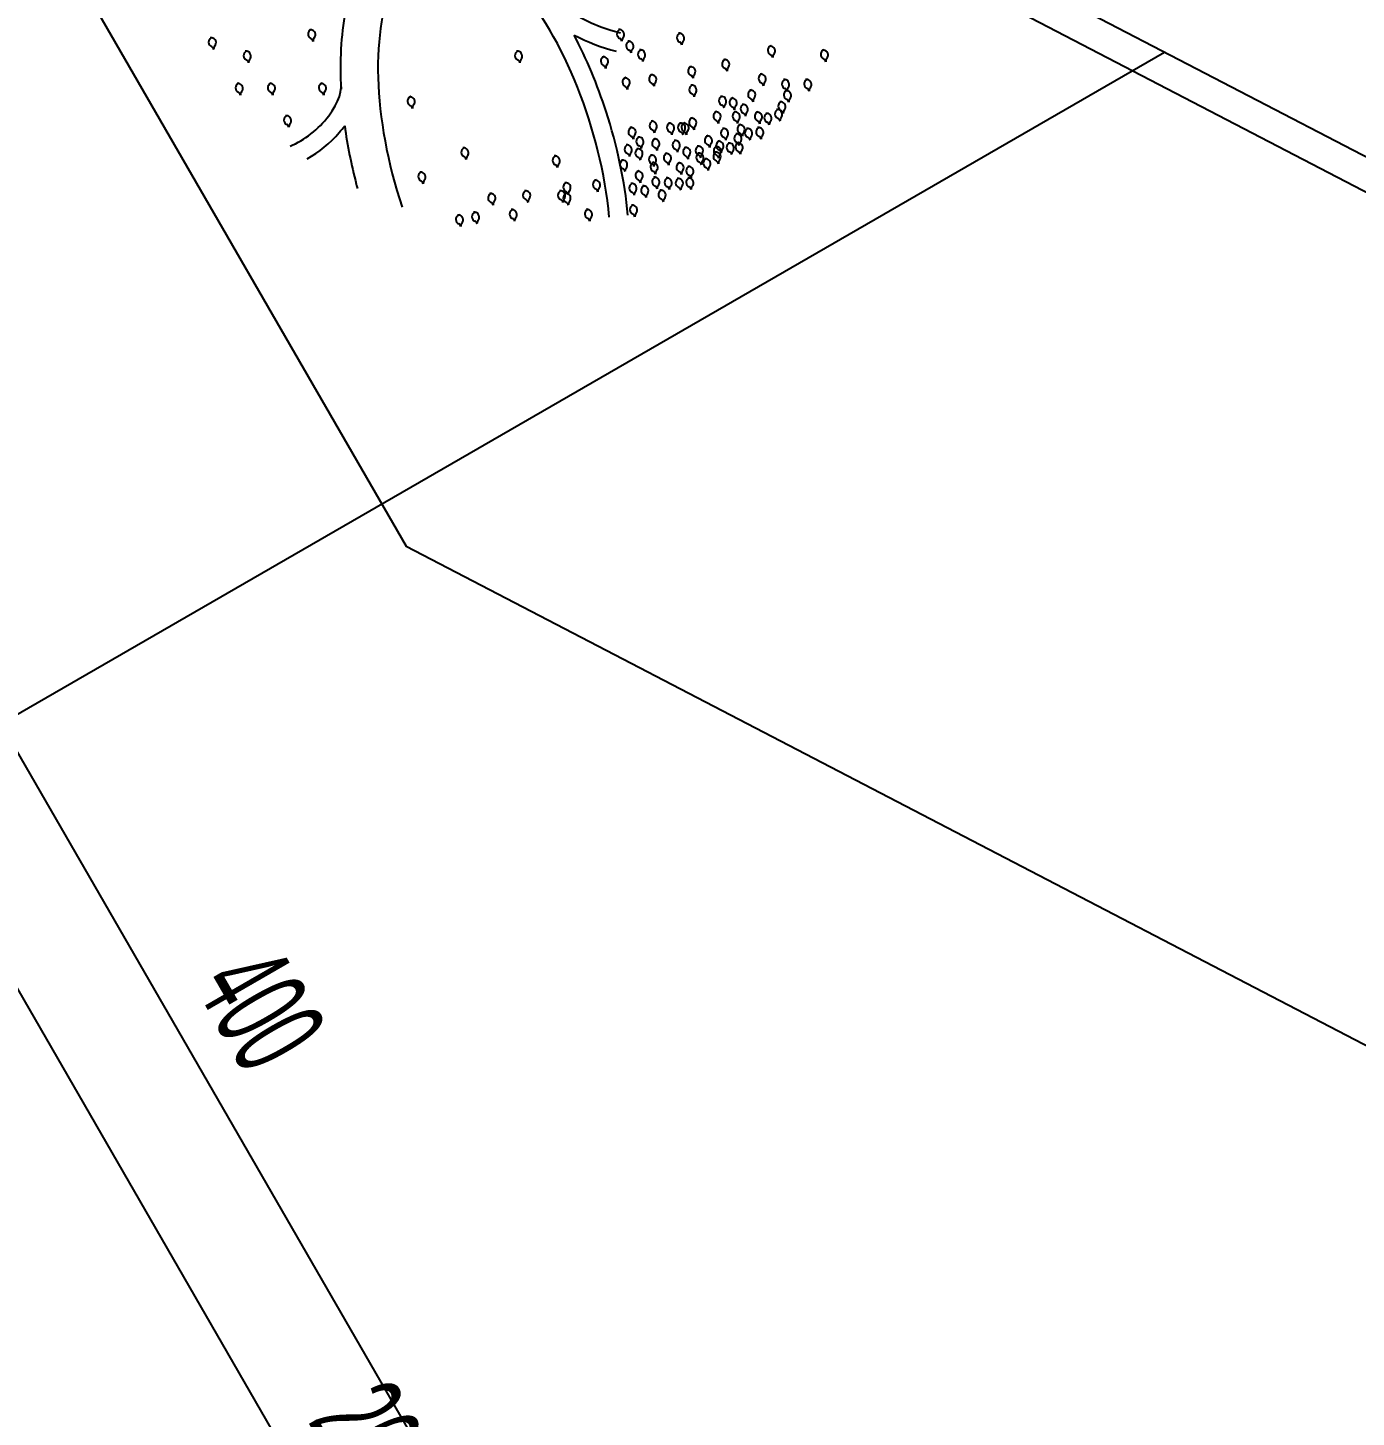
# Model space of a CAD drawing. Extents: x 3907.4 to 3911.57, y -3054.42 to -3053.7.
# Drawn here: x 3907.62423 to 3907.66636, y -3053.84429 to -3053.80023 of the extents above; entities that cross this region are included whole.
import ezdxf

# ---------------------------------------------------------------- set-up
doc = ezdxf.new("R2010")
doc.units = 0
doc.header["$LTSCALE"] = 2
doc.header["$MEASUREMENT"] = 0
doc.linetypes.add('ACAD_ISO03W100', pattern=[30, 12, -18])
for name, color, linetype in [('ARAZİ', 7, 'CONTINUOUS'), ('AĞAÇ', 9, 'CONTINUOUS'), ('OLÇÜ', 6, 'CONTINUOUS'), ('YAKLASMA', 6, 'CONTINUOUS'), ('ÖLÇÜ İZİ', 9, 'CONTINUOUS')]:
    doc.layers.add(name, color=color, linetype=linetype)
doc.styles.add('ÖLÇÜ', font='stylu.ttf', dxfattribs={"width": 0.5})

msp = doc.modelspace()

# ---------------------------------------------------------------- linework, layer by layer
at = {"layer": 'ARAZİ', "color": 7}
msp.add_line((3907.654234502852, -3053.797852681288), (3907.806088762352, -3053.876846606288), dxfattribs=at)
at = {"layer": 'ARAZİ'}
msp.add_line((3907.805318985035, -3053.877573381978), (3907.653514297642, -3053.798605244172), dxfattribs=at)
at = {"layer": 'AĞAÇ'}
for p, q in [((3907.633202504334, -3053.800294303568), (3907.63319818394, -3053.800260261721)), ((3907.633210767255, -3053.800292671773), (3907.633207057005, -3053.80026343745)), ((3907.64299735283, -3053.800289082159), (3907.642993032437, -3053.800255040312)), ((3907.643005615751, -3053.800287450364), (3907.643001905501, -3053.800258216041)), ((3907.644900387041, -3053.800406710028), (3907.644896066647, -3053.800372668181)), ((3907.644908649962, -3053.800405078234), (3907.644904939712, -3053.800375843911)), ((3907.63004969345, -3053.800549750823), (3907.630045373056, -3053.800515708976)), ((3907.630057956371, -3053.800548119028), (3907.63005424612, -3053.800518884706)), ((3907.643291636236, -3053.800661570382), (3907.643287315843, -3053.800627528534)), ((3907.643299899158, -3053.800659938587), (3907.643296188907, -3053.800630704264)), ((3907.647783570927, -3053.800810804466), (3907.647779250533, -3053.800776762619)), ((3907.647791833849, -3053.800809172672), (3907.647788123598, -3053.800779938349)), ((3907.631157437695, -3053.800975496372), (3907.631153117301, -3053.800941454525)), ((3907.631165700616, -3053.800973864578), (3907.631161990365, -3053.800944630255)), ((3907.639763758879, -3053.800975496372), (3907.639759438485, -3053.800941454525)), ((3907.639772021801, -3053.800973864578), (3907.63976831155, -3053.800944630255)), ((3907.64248726115, -3053.801151686288), (3907.642482940757, -3053.80111764444)), ((3907.642495524072, -3053.801150054493), (3907.642491813821, -3053.80112082017)), ((3907.643664395723, -3053.800936035162), (3907.64366007533, -3053.800901993315)), ((3907.643672658645, -3053.800934403367), (3907.643668948394, -3053.800905169045)), ((3907.646332264901, -3053.801240508148), (3907.646327944507, -3053.8012064663)), ((3907.646340527822, -3053.801238876353), (3907.646336817571, -3053.80120964203)), ((3907.649462723834, -3053.800938269573), (3907.649458403441, -3053.800904227726)), ((3907.649470986756, -3053.800936637778), (3907.649467276505, -3053.800907403456)), ((3907.644017535874, -3053.801720220648), (3907.64401321548, -3053.801686178801)), ((3907.644025798796, -3053.801718588854), (3907.644022088545, -3053.801689354531)), ((3907.645253527191, -3053.801465360295), (3907.645249206797, -3053.801431318448)), ((3907.645261790113, -3053.8014637285), (3907.645258079862, -3053.801434494178)), ((3907.647490082848, -3053.801700616035), (3907.647485762454, -3053.801666574187)), ((3907.64749834577, -3053.80169898424), (3907.647494635519, -3053.801669749917)), ((3907.630901804602, -3053.801997285766), (3907.630897484208, -3053.801963243919)), ((3907.630910067523, -3053.801995653972), (3907.630906357273, -3053.801966419649)), ((3907.631924337606, -3053.801997285766), (3907.631920017212, -3053.801963243919)), ((3907.631932600527, -3053.801995653972), (3907.631928890276, -3053.801966419649)), ((3907.633543348668, -3053.801997285766), (3907.633539028275, -3053.801963243919)), ((3907.63355161159, -3053.801995653972), (3907.633547901339, -3053.801966419649)), ((3907.643173923063, -3053.801818243905), (3907.64316960267, -3053.801784202057)), ((3907.643182185985, -3053.80181661211), (3907.643178475734, -3053.801787377787)), ((3907.645292765232, -3053.802053499457), (3907.645288444838, -3053.80201945761)), ((3907.645301028153, -3053.802051867663), (3907.645297317903, -3053.80202263334)), ((3907.648232077988, -3053.801875222136), (3907.648227757595, -3053.801841180289)), ((3907.64824034091, -3053.801873590342), (3907.648236630659, -3053.801844356019)), ((3907.648935304006, -3053.801875222136), (3907.648930983612, -3053.801841180289)), ((3907.648943566927, -3053.801873590342), (3907.648939856676, -3053.801844356019)), ((3907.636355314902, -3053.802423031316), (3907.636350994508, -3053.802388989469)), ((3907.636363577823, -3053.802421399521), (3907.636359867573, -3053.802392165198)), ((3907.646234472827, -3053.802406382879), (3907.646230152433, -3053.802372341032)), ((3907.646242735748, -3053.802404751085), (3907.646239025497, -3053.802375516762)), ((3907.646567994273, -3053.802465196908), (3907.646563673879, -3053.80243115506)), ((3907.646576257195, -3053.802463565113), (3907.646572546944, -3053.80243433079)), ((3907.647156561402, -3053.802210336554), (3907.647152241008, -3053.802176294707)), ((3907.647164824323, -3053.80220870476), (3907.647161114073, -3053.802179470437)), ((3907.648114873863, -3053.802577936606), (3907.648110553469, -3053.802543894758)), ((3907.648123136784, -3053.802576304811), (3907.648119426533, -3053.802547070488)), ((3907.648290680367, -3053.802226579465), (3907.648286359973, -3053.802192537617)), ((3907.648298943288, -3053.80222494767), (3907.648295233038, -3053.802195713347)), ((3907.632435604423, -3053.803019074973), (3907.632431284029, -3053.802985033126)), ((3907.632443867345, -3053.803017443179), (3907.632440157094, -3053.802988208856)), ((3907.646057902593, -3053.802896498785), (3907.6460535822, -3053.802862456938)), ((3907.646066165515, -3053.80289486699), (3907.646062455264, -3053.802865632668)), ((3907.646666088742, -3053.802896498785), (3907.646661768348, -3053.802862456938)), ((3907.646674351663, -3053.80289486699), (3907.646670641413, -3053.802865632668)), ((3907.646921134424, -3053.802661243233), (3907.64691681403, -3053.802627201385)), ((3907.646929397346, -3053.802659611438), (3907.646925687095, -3053.802630377115)), ((3907.647369371952, -3053.802905103005), (3907.647365051558, -3053.802871061158)), ((3907.647377634873, -3053.802903471211), (3907.647373924623, -3053.802874236888)), ((3907.647669967419, -3053.802945153359), (3907.647665647025, -3053.802911111512)), ((3907.647678230341, -3053.802943521565), (3907.64767452009, -3053.802914287242)), ((3907.648010642387, -3053.802825002671), (3907.648006321993, -3053.802790960824)), ((3907.648018905309, -3053.802823370876), (3907.648015195058, -3053.802794136554)), ((3907.643361431337, -3053.803395718581), (3907.643357110944, -3053.803361676734)), ((3907.643369694259, -3053.803394086786), (3907.643365984008, -3053.803364852463)), ((3907.644032761161, -3053.803195467372), (3907.644028440768, -3053.803161425524)), ((3907.644041024083, -3053.803193835577), (3907.644037313832, -3053.803164601254)), ((3907.644583853114, -3053.803255542809), (3907.64457953272, -3053.803221500962)), ((3907.644592116036, -3053.803253911015), (3907.644588405785, -3053.803224676692)), ((3907.644934547879, -3053.803255542809), (3907.644930227485, -3053.803221500962)), ((3907.6449428108, -3053.803253911015), (3907.644939100549, -3053.803224676692)), ((3907.645044766269, -3053.803255542809), (3907.645040445876, -3053.803221500962)), ((3907.645053029191, -3053.803253911015), (3907.64504931894, -3053.803224676692)), ((3907.645285242643, -3053.803095341766), (3907.645280922249, -3053.803061299919)), ((3907.645293505564, -3053.803093709972), (3907.645289795314, -3053.803064475649)), ((3907.646297247751, -3053.8034257563), (3907.646292927357, -3053.803391714453)), ((3907.646305510672, -3053.803424124505), (3907.646301800421, -3053.803394890183)), ((3907.646818279999, -3053.803305605612), (3907.646813959605, -3053.803271563764)), ((3907.646826542921, -3053.803303973817), (3907.64682283267, -3053.803274739494)), ((3907.647058756373, -3053.8034257563), (3907.647054435979, -3053.803391714453)), ((3907.647067019294, -3053.803424124505), (3907.647063309043, -3053.803394890183)), ((3907.64741164753, -3053.803397770309), (3907.647407327136, -3053.803363728462)), ((3907.647419910451, -3053.803396138514), (3907.6474162002, -3053.803366904192)), ((3907.643611927507, -3053.803696095395), (3907.643607607114, -3053.803662053548)), ((3907.643620190429, -3053.803694463601), (3907.643616480178, -3053.803665229278)), ((3907.644112920163, -3053.803756170833), (3907.644108599769, -3053.803722128986)), ((3907.644121183085, -3053.803754539038), (3907.644117472834, -3053.803725304715)), ((3907.644764210394, -3053.803806233635), (3907.644759890001, -3053.803772191788)), ((3907.644772473316, -3053.803804601841), (3907.644768763065, -3053.803775367518)), ((3907.645783237891, -3053.803661079658), (3907.645778917497, -3053.803627037811)), ((3907.645791500813, -3053.803659447864), (3907.645787790562, -3053.803630213541)), ((3907.646146949859, -3053.803826258719), (3907.646142629465, -3053.803792216871)), ((3907.646155212781, -3053.803824626924), (3907.64615150253, -3053.803795392601)), ((3907.646477605031, -3053.803886334157), (3907.646473284637, -3053.803852292309)), ((3907.646485867952, -3053.803884702362), (3907.646482157702, -3053.803855468039)), ((3907.646718081405, -3053.80359596979), (3907.646713761011, -3053.803561927943)), ((3907.646726344326, -3053.803594337996), (3907.646722634076, -3053.803565103673)), ((3907.646758160906, -3053.803876321521), (3907.646753840512, -3053.803842279674)), ((3907.646766423827, -3053.803874689727), (3907.646762713577, -3053.803845455404)), ((3907.638059536891, -3053.804040864367), (3907.638055216497, -3053.80400682252)), ((3907.638067799812, -3053.804039232572), (3907.638064089561, -3053.80400999825)), ((3907.64095671405, -3053.804296311622), (3907.640952393656, -3053.804262269775)), ((3907.640964976972, -3053.804294679828), (3907.640961266721, -3053.804265445505)), ((3907.643241193151, -3053.803946409594), (3907.643236872757, -3053.803912367747)), ((3907.643249456072, -3053.8039447778), (3907.643245745821, -3053.803915543477)), ((3907.643581867803, -3053.804066560283), (3907.643577547409, -3053.804032518435)), ((3907.643590130724, -3053.804064928488), (3907.643586420474, -3053.804035694165)), ((3907.644012721569, -3053.804266811492), (3907.644008401175, -3053.804232769645)), ((3907.64402098449, -3053.804265179698), (3907.64401727424, -3053.804235945375)), ((3907.64448365452, -3053.80421674869), (3907.644479334126, -3053.804182706842)), ((3907.644491917441, -3053.804215116895), (3907.644488207191, -3053.804185882572)), ((3907.645094865567, -3053.804026510115), (3907.645090545172, -3053.803992468268)), ((3907.645103128488, -3053.804024878321), (3907.645099418237, -3053.803995643998)), ((3907.645495659628, -3053.803986459761), (3907.645491339234, -3053.803952417914)), ((3907.645503922549, -3053.803984827967), (3907.645500212299, -3053.803955593644)), ((3907.64551569922, -3053.804206736241), (3907.645511378827, -3053.804172694394)), ((3907.645523962142, -3053.804205104447), (3907.645520251891, -3053.804175870124)), ((3907.646056771377, -3053.804176698522), (3907.646052450983, -3053.804142656675)), ((3907.646065034299, -3053.804175066728), (3907.646061324048, -3053.804145832405)), ((3907.646066791173, -3053.803996472397), (3907.64606247078, -3053.803962430549)), ((3907.646075054095, -3053.803994840602), (3907.646071343844, -3053.803965606279)), ((3907.636696159237, -3053.804807206319), (3907.636691838843, -3053.804773164472)), ((3907.636704422158, -3053.804805574524), (3907.636700711907, -3053.804776340202)), ((3907.643095447299, -3053.804425660531), (3907.643091126905, -3053.804391618683)), ((3907.64310371022, -3053.804424028736), (3907.64309999997, -3053.804394794413)), ((3907.643585919959, -3053.804778543953), (3907.643581599565, -3053.804744502106)), ((3907.64359418288, -3053.804776912159), (3907.64359047263, -3053.804747677836)), ((3907.644062820866, -3053.804507113056), (3907.644058500472, -3053.804473071209)), ((3907.644071083787, -3053.804505481261), (3907.644067373537, -3053.804476246939)), ((3907.644884448581, -3053.804517125504), (3907.644880128188, -3053.804483083657)), ((3907.644892711503, -3053.804515493709), (3907.644889001252, -3053.804486259387)), ((3907.645195064161, -3053.804627263744), (3907.645190743767, -3053.804593221897)), ((3907.645203327082, -3053.804625631949), (3907.645199616832, -3053.804596397626)), ((3907.645736136002, -3053.804386962181), (3907.645731815608, -3053.804352920333)), ((3907.645744398923, -3053.804385330386), (3907.645740688673, -3053.804356096063)), ((3907.6412975587, -3053.805147802721), (3907.641293238307, -3053.805113760874)), ((3907.641305821622, -3053.805146170927), (3907.641302111371, -3053.805116936604)), ((3907.642234880778, -3053.805062653574), (3907.642230560385, -3053.805028611727)), ((3907.6422431437, -3053.80506102178), (3907.642239433449, -3053.805031787457)), ((3907.643389731021, -3053.805170636603), (3907.643385410628, -3053.805136594756)), ((3907.643397993942, -3053.805169004808), (3907.643394283692, -3053.805139770486)), ((3907.643762490192, -3053.805249055245), (3907.643758169798, -3053.805215013398)), ((3907.643770753114, -3053.805247423451), (3907.643767042863, -3053.805218189128)), ((3907.644115630659, -3053.804974590278), (3907.644111310265, -3053.804940548431)), ((3907.64412389358, -3053.804972958484), (3907.64412018333, -3053.804943724161)), ((3907.64450800885, -3053.804994194892), (3907.644503688456, -3053.804960153045)), ((3907.644516271771, -3053.804992563097), (3907.644512561521, -3053.804963328775)), ((3907.644861149, -3053.805013799506), (3907.644856828606, -3053.804979757659)), ((3907.644869411922, -3053.805012167711), (3907.644865701671, -3053.804982933388)), ((3907.645194670447, -3053.804994194892), (3907.645190350053, -3053.804960153045)), ((3907.645202933368, -3053.804992563097), (3907.645199223118, -3053.804963328775)), ((3907.638911647727, -3053.805488399124), (3907.638907327333, -3053.805454357277)), ((3907.638919910648, -3053.805486767329), (3907.638916200398, -3053.805457533007)), ((3907.640019391972, -3053.805403249977), (3907.640015071578, -3053.805369208129)), ((3907.640027654893, -3053.805401618182), (3907.640023944643, -3053.805372383859)), ((3907.641127136533, -3053.805403249977), (3907.64112281614, -3053.805369208129)), ((3907.641135399455, -3053.805401618182), (3907.641131689204, -3053.805372383859)), ((3907.6412975587, -3053.805488399124), (3907.641293238307, -3053.805454357277)), ((3907.641305821622, -3053.805486767329), (3907.641302111371, -3053.805457533007)), ((3907.644311819596, -3053.805386287729), (3907.644307499203, -3053.805352245881)), ((3907.644320082517, -3053.805384655934), (3907.644316372267, -3053.805355421611)), ((3907.638400381225, -3053.806084442968), (3907.638396060831, -3053.806050401121)), ((3907.638408644147, -3053.806082811173), (3907.638404933896, -3053.80605357685)), ((3907.639593336712, -3053.805999293821), (3907.639589016318, -3053.805965251974)), ((3907.639601599633, -3053.805997662026), (3907.639597889383, -3053.805968427703)), ((3907.641979247369, -3053.805999293821), (3907.641974926976, -3053.805965251974)), ((3907.641987510291, -3053.805997662026), (3907.64198380004, -3053.805968427703)), ((3907.643409349726, -3053.805856799021), (3907.643405029331, -3053.805822757173)), ((3907.643417612647, -3053.805855167226), (3907.643413902396, -3053.805825932903)), ((3907.637889114723, -3053.806169591929), (3907.63788479433, -3053.806135550081)), ((3907.637897377645, -3053.806167960134), (3907.637893667394, -3053.806138725811))]:
    msp.add_line(p, q, dxfattribs=at)
for centre, radius, start, end in [((3907.633272596918, -3053.80043147606), 0.000154043055683673, 117.0661848723325, 245.5617558112027), ((3907.633198081749, -3053.800446191612), 0.000154043055683673, 316.7807498823022, 85.276320846058), ((3907.643067445415, -3053.800426254651), 0.000154043055683673, 117.0661848723325, 245.5617558112027), ((3907.642992930246, -3053.800440970203), 0.000154043055683673, 316.7807498823022, 85.276320846058), ((3907.630119786034, -3053.800686923315), 0.000154043055683673, 117.0661848723325, 245.5617558112027), ((3907.630045270865, -3053.800701638867), 0.000154043055683673, 316.7807498823022, 85.276320846058), ((3907.630247744273, -3053.800891902109), 0.0001237978734287271, 136.7807498823022, 191.1712527772592), ((3907.633157650734, -3053.800684424586), 0.0001237978734287271, 11.1712527772592, 65.56175581120272), ((3907.633400555157, -3053.800636454854), 0.0001237978734287271, 136.7807498823022, 191.1712527772592), ((3907.64295249923, -3053.800679203177), 0.0001237978734287271, 11.1712527772592, 65.56175581120272), ((3907.643195403653, -3053.800631233445), 0.0001237978734287271, 136.7807498823022, 191.1712527772592), ((3907.643361728821, -3053.800798742874), 0.000154043055683673, 117.0661848723325, 245.5617558112027), ((3907.643287213652, -3053.800813458426), 0.000154043055683673, 316.7807498823022, 85.276320846058), ((3907.644970479625, -3053.800543882521), 0.000154043055683673, 117.0661848723325, 245.5617558112027), ((3907.644855533441, -3053.800796831046), 0.0001237978734287271, 11.1712527772592, 65.56175581120272), ((3907.644895964456, -3053.800558598073), 0.000154043055683673, 316.7807498823022, 85.276320846058), ((3907.645098437864, -3053.800748861314), 0.0001237978734287271, 136.7807498823022, 191.1712527772592), ((3907.647853663512, -3053.800947976958), 0.000154043055683673, 117.0661848723325, 245.5617558112027), ((3907.647779148343, -3053.80096269251), 0.000154043055683673, 316.7807498823022, 85.276320846058), ((3907.63000483985, -3053.800939871841), 0.0001237978734287271, 11.1712527772592, 65.56175581120272), ((3907.631227530279, -3053.801112668865), 0.000154043055683673, 117.0661848723325, 245.5617558112027), ((3907.631112584095, -3053.80136561739), 0.0001237978734287271, 11.1712527772592, 65.56175581120272), ((3907.63115301511, -3053.801127384417), 0.000154043055683673, 316.7807498823022, 85.276320846058), ((3907.631355488518, -3053.801317647658), 0.0001237978734287271, 136.7807498823022, 191.1712527772592), ((3907.639833851464, -3053.801112668865), 0.000154043055683673, 117.0661848723325, 245.5617558112027), ((3907.63971890528, -3053.80136561739), 0.0001237978734287271, 11.1712527772592, 65.56175581120272), ((3907.639759336295, -3053.801127384417), 0.000154043055683673, 316.7807498823022, 85.276320846058), ((3907.639961809703, -3053.801317647658), 0.0001237978734287271, 136.7807498823022, 191.1712527772592), ((3907.642557353735, -3053.80128885878), 0.000154043055683673, 117.0661848723325, 245.5617558112027), ((3907.642482838566, -3053.801303574332), 0.000154043055683673, 316.7807498823022, 85.276320846058), ((3907.643246782637, -3053.8010516914), 0.0001237978734287271, 11.1712527772592, 65.56175581120272), ((3907.64348968706, -3053.801003721667), 0.0001237978734287271, 136.7807498823022, 191.1712527772592), ((3907.643734488307, -3053.801073207654), 0.000154043055683673, 117.0661848723325, 245.5617558112027), ((3907.643619542124, -3053.80132615618), 0.0001237978734287271, 11.1712527772592, 65.56175581120272), ((3907.643659973139, -3053.801087923206), 0.000154043055683673, 316.7807498823022, 85.276320846058), ((3907.643862446546, -3053.801278186448), 0.0001237978734287271, 136.7807498823022, 191.1712527772592), ((3907.646402357485, -3053.80137768064), 0.000154043055683673, 117.0661848723325, 245.5617558112027), ((3907.646327842316, -3053.801392396192), 0.000154043055683673, 316.7807498823022, 85.276320846058), ((3907.647738717328, -3053.801200925484), 0.0001237978734287271, 11.1712527772592, 65.56175581120272), ((3907.647981621751, -3053.801152955752), 0.0001237978734287271, 136.7807498823022, 191.1712527772592), ((3907.649532816419, -3053.801075442065), 0.000154043055683673, 117.0661848723325, 245.5617558112027), ((3907.649417870235, -3053.801328390591), 0.0001237978734287271, 11.1712527772592, 65.56175581120272), ((3907.64945830125, -3053.801090157617), 0.000154043055683673, 316.7807498823022, 85.276320846058), ((3907.649660774658, -3053.801280420859), 0.0001237978734287271, 136.7807498823022, 191.1712527772592), ((3907.642442407551, -3053.801541807306), 0.0001237978734287271, 11.1712527772592, 65.56175581120272), ((3907.642685311974, -3053.801493837573), 0.0001237978734287271, 136.7807498823022, 191.1712527772592), ((3907.645323619776, -3053.801602532787), 0.000154043055683673, 117.0661848723325, 245.5617558112027), ((3907.645249104607, -3053.801617248339), 0.000154043055683673, 316.7807498823022, 85.276320846058), ((3907.646287411301, -3053.801630629166), 0.0001237978734287271, 11.1712527772592, 65.56175581120272), ((3907.646530315724, -3053.801582659433), 0.0001237978734287271, 136.7807498823022, 191.1712527772592), ((3907.647560175433, -3053.801837788527), 0.000154043055683673, 117.0661848723325, 245.5617558112027), ((3907.647485660264, -3053.801852504079), 0.000154043055683673, 316.7807498823022, 85.276320846058), ((3907.630971897186, -3053.802134458258), 0.000154043055683673, 117.0661848723325, 245.5617558112027), ((3907.630897382017, -3053.80214917381), 0.000154043055683673, 316.7807498823022, 85.276320846058), ((3907.63199443019, -3053.802134458258), 0.000154043055683673, 117.0661848723325, 245.5617558112027), ((3907.631919915021, -3053.80214917381), 0.000154043055683673, 316.7807498823022, 85.276320846058), ((3907.633613441253, -3053.802134458258), 0.000154043055683673, 117.0661848723325, 245.5617558112027), ((3907.633538926084, -3053.80214917381), 0.000154043055683673, 316.7807498823022, 85.276320846058), ((3907.643244015648, -3053.801955416397), 0.000154043055683673, 117.0661848723325, 245.5617558112027), ((3907.643129069464, -3053.802208364923), 0.0001237978734287271, 11.1712527772592, 65.56175581120272), ((3907.643169500479, -3053.801970131949), 0.000154043055683673, 316.7807498823022, 85.276320846058), ((3907.643371973887, -3053.80216039519), 0.0001237978734287271, 136.7807498823022, 191.1712527772592), ((3907.644087628458, -3053.801857393141), 0.000154043055683673, 117.0661848723325, 245.5617558112027), ((3907.643972682275, -3053.802110341666), 0.0001237978734287271, 11.1712527772592, 65.56175581120272), ((3907.644013113289, -3053.801872108693), 0.000154043055683673, 316.7807498823022, 85.276320846058), ((3907.644215586697, -3053.802062371934), 0.0001237978734287271, 136.7807498823022, 191.1712527772592), ((3907.645362857816, -3053.802190671949), 0.000154043055683673, 117.0661848723325, 245.5617558112027), ((3907.645208673592, -3053.801855481313), 0.0001237978734287271, 11.1712527772592, 65.56175581120272), ((3907.645288342647, -3053.802205387502), 0.000154043055683673, 316.7807498823022, 85.276320846058), ((3907.645451578015, -3053.801807511581), 0.0001237978734287271, 136.7807498823022, 191.1712527772592), ((3907.647445229249, -3053.802090737053), 0.0001237978734287271, 11.1712527772592, 65.56175581120272), ((3907.647688133672, -3053.80204276732), 0.0001237978734287271, 136.7807498823022, 191.1712527772592), ((3907.648302170573, -3053.802012394629), 0.000154043055683673, 117.0661848723325, 245.5617558112027), ((3907.648227655404, -3053.802027110181), 0.000154043055683673, 316.7807498823022, 85.276320846058), ((3907.648430128811, -3053.802217373422), 0.0001237978734287271, 136.7807498823022, 191.1712527772592), ((3907.64900539659, -3053.802012394629), 0.000154043055683673, 117.0661848723325, 245.5617558112027), ((3907.648930881421, -3053.802027110181), 0.000154043055683673, 316.7807498823022, 85.276320846058), ((3907.649133354829, -3053.802217373422), 0.0001237978734287271, 136.7807498823022, 191.1712527772592), ((3907.630856951002, -3053.802387406784), 0.0001237978734287271, 11.1712527772592, 65.56175581120272), ((3907.631099855425, -3053.802339437052), 0.0001237978734287271, 136.7807498823022, 191.1712527772592), ((3907.631879484006, -3053.802387406784), 0.0001237978734287271, 11.1712527772592, 65.56175581120272), ((3907.632122388429, -3053.802339437052), 0.0001237978734287271, 136.7807498823022, 191.1712527772592), ((3907.633498495069, -3053.802387406784), 0.0001237978734287271, 11.1712527772592, 65.56175581120272), ((3907.633741399492, -3053.802339437052), 0.0001237978734287271, 136.7807498823022, 191.1712527772592), ((3907.636425407487, -3053.802560203808), 0.000154043055683673, 117.0661848723325, 245.5617558112027), ((3907.636350892318, -3053.80257491936), 0.000154043055683673, 316.7807498823022, 85.276320846058), ((3907.645247911632, -3053.802443620475), 0.0001237978734287271, 11.1712527772592, 65.56175581120272), ((3907.645490816055, -3053.802395650743), 0.0001237978734287271, 136.7807498823022, 191.1712527772592), ((3907.646304565411, -3053.802543555371), 0.000154043055683673, 117.0661848723325, 245.5617558112027), ((3907.646230050242, -3053.802558270924), 0.000154043055683673, 316.7807498823022, 85.276320846058), ((3907.646638086858, -3053.8026023694), 0.000154043055683673, 117.0661848723325, 245.5617558112027), ((3907.646563571689, -3053.802617084952), 0.000154043055683673, 316.7807498823022, 85.276320846058), ((3907.647226653986, -3053.802347509047), 0.000154043055683673, 117.0661848723325, 245.5617558112027), ((3907.647111707802, -3053.802600457572), 0.0001237978734287271, 11.1712527772592, 65.56175581120272), ((3907.647152138818, -3053.802362224599), 0.000154043055683673, 316.7807498823022, 85.276320846058), ((3907.647354612225, -3053.80255248784), 0.0001237978734287271, 136.7807498823022, 191.1712527772592), ((3907.648184966447, -3053.802715109098), 0.000154043055683673, 117.0661848723325, 245.5617558112027), ((3907.648110451278, -3053.80272982465), 0.000154043055683673, 316.7807498823022, 85.276320846058), ((3907.648360772951, -3053.802363751957), 0.000154043055683673, 117.0661848723325, 245.5617558112027), ((3907.648187224388, -3053.802265343154), 0.0001237978734287271, 11.1712527772592, 65.56175581120272), ((3907.648245826767, -3053.802616700483), 0.0001237978734287271, 11.1712527772592, 65.56175581120272), ((3907.648286257783, -3053.802378467509), 0.000154043055683673, 316.7807498823022, 85.276320846058), ((3907.64848873119, -3053.80256873075), 0.0001237978734287271, 136.7807498823022, 191.1712527772592), ((3907.648890450406, -3053.802265343154), 0.0001237978734287271, 11.1712527772592, 65.56175581120272), ((3907.632505697008, -3053.803156247466), 0.000154043055683673, 117.0661848723325, 245.5617558112027), ((3907.632431181839, -3053.803170963018), 0.000154043055683673, 316.7807498823022, 85.276320846058), ((3907.636310461302, -3053.802813152334), 0.0001237978734287271, 11.1712527772592, 65.56175581120272), ((3907.636553365725, -3053.802765182602), 0.0001237978734287271, 136.7807498823022, 191.1712527772592), ((3907.646127995178, -3053.803033671277), 0.000154043055683673, 117.0661848723325, 245.5617558112027), ((3907.646053480009, -3053.803048386829), 0.000154043055683673, 316.7807498823022, 85.276320846058), ((3907.646189619227, -3053.802796503897), 0.0001237978734287271, 11.1712527772592, 65.56175581120272), ((3907.64643252365, -3053.802748534165), 0.0001237978734287271, 136.7807498823022, 191.1712527772592), ((3907.646523140674, -3053.802855317926), 0.0001237978734287271, 11.1712527772592, 65.56175581120272), ((3907.646736181327, -3053.803033671277), 0.000154043055683673, 117.0661848723325, 245.5617558112027), ((3907.646766045097, -3053.802807348193), 0.0001237978734287271, 136.7807498823022, 191.1712527772592), ((3907.646661666158, -3053.803048386829), 0.000154043055683673, 316.7807498823022, 85.276320846058), ((3907.646991227009, -3053.802798415725), 0.000154043055683673, 117.0661848723325, 245.5617558112027), ((3907.646876280824, -3053.803051364251), 0.0001237978734287271, 11.1712527772592, 65.56175581120272), ((3907.646916711839, -3053.802813131277), 0.000154043055683673, 316.7807498823022, 85.276320846058), ((3907.647119185247, -3053.803003394518), 0.0001237978734287271, 136.7807498823022, 191.1712527772592), ((3907.647439464537, -3053.803042275497), 0.000154043055683673, 117.0661848723325, 245.5617558112027), ((3907.647364949368, -3053.80305699105), 0.000154043055683673, 316.7807498823022, 85.276320846058), ((3907.647740060004, -3053.803082325851), 0.000154043055683673, 117.0661848723325, 245.5617558112027), ((3907.647665544835, -3053.803097041404), 0.000154043055683673, 316.7807498823022, 85.276320846058), ((3907.648080734972, -3053.802962175163), 0.000154043055683673, 117.0661848723325, 245.5617558112027), ((3907.648006219803, -3053.802976890715), 0.000154043055683673, 316.7807498823022, 85.276320846058), ((3907.648070020263, -3053.802968057624), 0.0001237978734287271, 11.1712527772592, 65.56175581120272), ((3907.648312924686, -3053.802920087892), 0.0001237978734287271, 136.7807498823022, 191.1712527772592), ((3907.632390750824, -3053.803409195991), 0.0001237978734287271, 11.1712527772592, 65.56175581120272), ((3907.632633655247, -3053.803361226259), 0.0001237978734287271, 136.7807498823022, 191.1712527772592), ((3907.643431523922, -3053.803532891073), 0.000154043055683673, 117.0661848723325, 245.5617558112027), ((3907.643357008753, -3053.803547606625), 0.000154043055683673, 316.7807498823022, 85.276320846058), ((3907.644102853746, -3053.803332639864), 0.000154043055683673, 117.0661848723325, 245.5617558112027), ((3907.644028338577, -3053.803347355416), 0.000154043055683673, 316.7807498823022, 85.276320846058), ((3907.644230811984, -3053.803537618657), 0.0001237978734287271, 136.7807498823022, 191.1712527772592), ((3907.644653945699, -3053.803392715301), 0.000154043055683673, 117.0661848723325, 245.5617558112027), ((3907.64457943053, -3053.803407430853), 0.000154043055683673, 316.7807498823022, 85.276320846058), ((3907.645004640463, -3053.803392715301), 0.000154043055683673, 117.0661848723325, 245.5617558112027), ((3907.644930125294, -3053.803407430853), 0.000154043055683673, 316.7807498823022, 85.276320846058), ((3907.645114858854, -3053.803392715301), 0.000154043055683673, 117.0661848723325, 245.5617558112027), ((3907.645040343685, -3053.803407430853), 0.000154043055683673, 316.7807498823022, 85.276320846058), ((3907.645355335227, -3053.803232514259), 0.000154043055683673, 117.0661848723325, 245.5617558112027), ((3907.645240389043, -3053.803485462784), 0.0001237978734287271, 11.1712527772592, 65.56175581120272), ((3907.645280820058, -3053.803247229811), 0.000154043055683673, 316.7807498823022, 85.276320846058), ((3907.645483293466, -3053.803437493052), 0.0001237978734287271, 136.7807498823022, 191.1712527772592), ((3907.646013048994, -3053.803286619803), 0.0001237978734287271, 11.1712527772592, 65.56175581120272), ((3907.646255953417, -3053.803238650071), 0.0001237978734287271, 136.7807498823022, 191.1712527772592), ((3907.646367340335, -3053.803562928792), 0.000154043055683673, 117.0661848723325, 245.5617558112027), ((3907.646292825166, -3053.803577644344), 0.000154043055683673, 316.7807498823022, 85.276320846058), ((3907.646621235142, -3053.803286619803), 0.0001237978734287271, 11.1712527772592, 65.56175581120272), ((3907.646888372583, -3053.803442778104), 0.000154043055683673, 117.0661848723325, 245.5617558112027), ((3907.646864139565, -3053.803238650071), 0.0001237978734287271, 136.7807498823022, 191.1712527772592), ((3907.646813857415, -3053.803457493656), 0.000154043055683673, 316.7807498823022, 85.276320846058), ((3907.647128848957, -3053.803562928792), 0.000154043055683673, 117.0661848723325, 245.5617558112027), ((3907.647054333788, -3053.803577644344), 0.000154043055683673, 316.7807498823022, 85.276320846058), ((3907.647481740114, -3053.803534942801), 0.000154043055683673, 117.0661848723325, 245.5617558112027), ((3907.647324518352, -3053.803295224023), 0.0001237978734287271, 11.1712527772592, 65.56175581120272), ((3907.647407224945, -3053.803549658353), 0.000154043055683673, 316.7807498823022, 85.276320846058), ((3907.647567422775, -3053.803247254291), 0.0001237978734287271, 136.7807498823022, 191.1712527772592), ((3907.64762511382, -3053.803335274377), 0.0001237978734287271, 11.1712527772592, 65.56175581120272), ((3907.647868018243, -3053.803287304645), 0.0001237978734287271, 136.7807498823022, 191.1712527772592), ((3907.647965788788, -3053.803215123689), 0.0001237978734287271, 11.1712527772592, 65.56175581120272), ((3907.648208693211, -3053.803167153957), 0.0001237978734287271, 136.7807498823022, 191.1712527772592), ((3907.643316577738, -3053.803785839599), 0.0001237978734287271, 11.1712527772592, 65.56175581120272), ((3907.643559482161, -3053.803737869867), 0.0001237978734287271, 136.7807498823022, 191.1712527772592), ((3907.643682020092, -3053.803833267888), 0.000154043055683673, 117.0661848723325, 245.5617558112027), ((3907.643607504923, -3053.803847983439), 0.000154043055683673, 316.7807498823022, 85.276320846058), ((3907.644183012748, -3053.803893343325), 0.000154043055683673, 117.0661848723325, 245.5617558112027), ((3907.643987907562, -3053.803585588389), 0.0001237978734287271, 11.1712527772592, 65.56175581120272), ((3907.644108497579, -3053.803908058877), 0.000154043055683673, 316.7807498823022, 85.276320846058), ((3907.644538999515, -3053.803645663827), 0.0001237978734287271, 11.1712527772592, 65.56175581120272), ((3907.644781903938, -3053.803597694095), 0.0001237978734287271, 136.7807498823022, 191.1712527772592), ((3907.644834302979, -3053.803943406127), 0.000154043055683673, 117.0661848723325, 245.5617558112027), ((3907.64475978781, -3053.803958121679), 0.000154043055683673, 316.7807498823022, 85.276320846058), ((3907.644889694279, -3053.803645663827), 0.0001237978734287271, 11.1712527772592, 65.56175581120272), ((3907.645132598702, -3053.803597694095), 0.0001237978734287271, 136.7807498823022, 191.1712527772592), ((3907.64499991267, -3053.803645663827), 0.0001237978734287271, 11.1712527772592, 65.56175581120272), ((3907.645242817092, -3053.803597694095), 0.0001237978734287271, 136.7807498823022, 191.1712527772592), ((3907.645853330476, -3053.80379825215), 0.000154043055683673, 117.0661848723325, 245.5617558112027), ((3907.645778815307, -3053.803812967702), 0.000154043055683673, 316.7807498823022, 85.276320846058), ((3907.646217042444, -3053.803963431211), 0.000154043055683673, 117.0661848723325, 245.5617558112027), ((3907.646142527275, -3053.803978146763), 0.000154043055683673, 316.7807498823022, 85.276320846058), ((3907.646252394151, -3053.803815877317), 0.0001237978734287271, 11.1712527772592, 65.56175581120272), ((3907.646495298574, -3053.803767907586), 0.0001237978734287271, 136.7807498823022, 191.1712527772592), ((3907.646547697615, -3053.804023506649), 0.000154043055683673, 117.0661848723325, 245.5617558112027), ((3907.646473182447, -3053.804038222201), 0.000154043055683673, 316.7807498823022, 85.276320846058), ((3907.646788173989, -3053.803733142283), 0.000154043055683673, 117.0661848723325, 245.5617558112027), ((3907.64682825349, -3053.804013494013), 0.000154043055683673, 117.0661848723325, 245.5617558112027), ((3907.646673227805, -3053.803986090808), 0.0001237978734287271, 11.1712527772592, 65.56175581120272), ((3907.64671365882, -3053.803747857835), 0.000154043055683673, 316.7807498823022, 85.276320846058), ((3907.646753738321, -3053.804028209566), 0.000154043055683673, 316.7807498823022, 85.276320846058), ((3907.646916132228, -3053.803938121076), 0.0001237978734287271, 136.7807498823022, 191.1712527772592), ((3907.6467734264, -3053.803695726629), 0.0001237978734287271, 11.1712527772592, 65.56175581120272), ((3907.647016330822, -3053.803647756897), 0.0001237978734287271, 136.7807498823022, 191.1712527772592), ((3907.647013902773, -3053.803815877317), 0.0001237978734287271, 11.1712527772592, 65.56175581120272), ((3907.647256807196, -3053.803767907586), 0.0001237978734287271, 136.7807498823022, 191.1712527772592), ((3907.64736679393, -3053.803787891327), 0.0001237978734287271, 11.1712527772592, 65.56175581120272), ((3907.647609698353, -3053.803739921595), 0.0001237978734287271, 136.7807498823022, 191.1712527772592), ((3907.638129629475, -3053.804178036859), 0.000154043055683673, 117.0661848723325, 245.5617558112027), ((3907.638014683291, -3053.804430985385), 0.0001237978734287271, 11.1712527772592, 65.56175581120272), ((3907.638055114306, -3053.804192752411), 0.000154043055683673, 316.7807498823022, 85.276320846058), ((3907.638257587714, -3053.804383015653), 0.0001237978734287271, 136.7807498823022, 191.1712527772592), ((3907.641026806634, -3053.804433484114), 0.000154043055683673, 117.0661848723325, 245.5617558112027), ((3907.640952291466, -3053.804448199667), 0.000154043055683673, 316.7807498823022, 85.276320846058), ((3907.643311285735, -3053.804083582086), 0.000154043055683673, 117.0661848723325, 245.5617558112027), ((3907.643196339551, -3053.804336530612), 0.0001237978734287271, 11.1712527772592, 65.56175581120272), ((3907.643236770566, -3053.804098297639), 0.000154043055683673, 316.7807498823022, 85.276320846058), ((3907.643439243974, -3053.80428856088), 0.0001237978734287271, 136.7807498823022, 191.1712527772592), ((3907.643651960387, -3053.804203732775), 0.000154043055683673, 117.0661848723325, 245.5617558112027), ((3907.643537014203, -3053.804456681301), 0.0001237978734287271, 11.1712527772592, 65.56175581120272), ((3907.643577445218, -3053.804218448327), 0.000154043055683673, 316.7807498823022, 85.276320846058), ((3907.643567073908, -3053.804086216413), 0.0001237978734287271, 11.1712527772592, 65.56175581120272), ((3907.643779918626, -3053.804408711568), 0.0001237978734287271, 136.7807498823022, 191.1712527772592), ((3907.643809978331, -3053.804038246681), 0.0001237978734287271, 136.7807498823022, 191.1712527772592), ((3907.644082814153, -3053.804403983984), 0.000154043055683673, 117.0661848723325, 245.5617558112027), ((3907.644008298984, -3053.804418699536), 0.000154043055683673, 316.7807498823022, 85.276320846058), ((3907.644068066564, -3053.804146291851), 0.0001237978734287271, 11.1712527772592, 65.56175581120272), ((3907.644310970987, -3053.804098322119), 0.0001237978734287271, 136.7807498823022, 191.1712527772592), ((3907.644553747105, -3053.804353921182), 0.000154043055683673, 117.0661848723325, 245.5617558112027), ((3907.644479231935, -3053.804368636734), 0.000154043055683673, 316.7807498823022, 85.276320846058), ((3907.644719356795, -3053.804196354653), 0.0001237978734287271, 11.1712527772592, 65.56175581120272), ((3907.644962261218, -3053.804148384921), 0.0001237978734287271, 136.7807498823022, 191.1712527772592), ((3907.645164958151, -3053.804163682607), 0.000154043055683673, 117.0661848723325, 245.5617558112027), ((3907.645050011967, -3053.804416631133), 0.0001237978734287271, 11.1712527772592, 65.56175581120272), ((3907.645090442982, -3053.80417839816), 0.000154043055683673, 316.7807498823022, 85.276320846058), ((3907.64529291639, -3053.804368661401), 0.0001237978734287271, 136.7807498823022, 191.1712527772592), ((3907.645565752212, -3053.804123632253), 0.000154043055683673, 117.0661848723325, 245.5617558112027), ((3907.645585791805, -3053.804343908734), 0.000154043055683673, 117.0661848723325, 245.5617558112027), ((3907.645450806028, -3053.804376580779), 0.0001237978734287271, 11.1712527772592, 65.56175581120272), ((3907.645491237043, -3053.804138347806), 0.000154043055683673, 316.7807498823022, 85.276320846058), ((3907.645511276636, -3053.804358624286), 0.000154043055683673, 316.7807498823022, 85.276320846058), ((3907.645693710451, -3053.804328611047), 0.0001237978734287271, 136.7807498823022, 191.1712527772592), ((3907.645738384292, -3053.804051200676), 0.0001237978734287271, 11.1712527772592, 65.56175581120272), ((3907.645981288715, -3053.804003230944), 0.0001237978734287271, 136.7807498823022, 191.1712527772592), ((3907.646126863961, -3053.804313871015), 0.000154043055683673, 117.0661848723325, 245.5617558112027), ((3907.646136883758, -3053.804133644889), 0.000154043055683673, 117.0661848723325, 245.5617558112027), ((3907.646052348793, -3053.804328586567), 0.000154043055683673, 316.7807498823022, 85.276320846058), ((3907.646021937574, -3053.804386593415), 0.0001237978734287271, 11.1712527772592, 65.56175581120272), ((3907.646062368589, -3053.804148360441), 0.000154043055683673, 316.7807498823022, 85.276320846058), ((3907.646264841997, -3053.804338623682), 0.0001237978734287271, 136.7807498823022, 191.1712527772592), ((3907.64610209626, -3053.804216379737), 0.0001237978734287271, 11.1712527772592, 65.56175581120272), ((3907.646345000683, -3053.804168410004), 0.0001237978734287271, 136.7807498823022, 191.1712527772592), ((3907.646432751431, -3053.804276455175), 0.0001237978734287271, 11.1712527772592, 65.56175581120272), ((3907.646675655854, -3053.804228485442), 0.0001237978734287271, 136.7807498823022, 191.1712527772592), ((3907.646713307306, -3053.804266442539), 0.0001237978734287271, 11.1712527772592, 65.56175581120272), ((3907.646956211729, -3053.804218472807), 0.0001237978734287271, 136.7807498823022, 191.1712527772592), ((3907.640911860451, -3053.80468643264), 0.0001237978734287271, 11.1712527772592, 65.56175581120272), ((3907.641154764873, -3053.804638462908), 0.0001237978734287271, 136.7807498823022, 191.1712527772592), ((3907.643165539883, -3053.804562833023), 0.000154043055683673, 117.0661848723325, 245.5617558112027), ((3907.643050593699, -3053.804815781549), 0.0001237978734287271, 11.1712527772592, 65.56175581120272), ((3907.643091024715, -3053.804577548575), 0.000154043055683673, 316.7807498823022, 85.276320846058), ((3907.643293498122, -3053.804767811816), 0.0001237978734287271, 136.7807498823022, 191.1712527772592), ((3907.643656012543, -3053.804915716446), 0.000154043055683673, 117.0661848723325, 245.5617558112027), ((3907.643581497374, -3053.804930431997), 0.000154043055683673, 316.7807498823022, 85.276320846058), ((3907.64413291345, -3053.804644285548), 0.000154043055683673, 117.0661848723325, 245.5617558112027), ((3907.643967867969, -3053.80465693251), 0.0001237978734287271, 11.1712527772592, 65.56175581120272), ((3907.644017967266, -3053.804897234073), 0.0001237978734287271, 11.1712527772592, 65.56175581120272), ((3907.644058398282, -3053.8046590011), 0.000154043055683673, 316.7807498823022, 85.276320846058), ((3907.644210772392, -3053.804608962778), 0.0001237978734287271, 136.7807498823022, 191.1712527772592), ((3907.644260871689, -3053.804849264342), 0.0001237978734287271, 136.7807498823022, 191.1712527772592), ((3907.64443880092, -3053.804606869708), 0.0001237978734287271, 11.1712527772592, 65.56175581120272), ((3907.644681705343, -3053.804558899975), 0.0001237978734287271, 136.7807498823022, 191.1712527772592), ((3907.644954541166, -3053.804654297996), 0.000154043055683673, 117.0661848723325, 245.5617558112027), ((3907.644880025997, -3053.804669013548), 0.000154043055683673, 316.7807498823022, 85.276320846058), ((3907.645082499405, -3053.80485927679), 0.0001237978734287271, 136.7807498823022, 191.1712527772592), ((3907.645265156745, -3053.804764436236), 0.000154043055683673, 117.0661848723325, 245.5617558112027), ((3907.645190641576, -3053.804779151788), 0.000154043055683673, 316.7807498823022, 85.276320846058), ((3907.645470845621, -3053.804596857259), 0.0001237978734287271, 11.1712527772592, 65.56175581120272), ((3907.645713750044, -3053.804548887527), 0.0001237978734287271, 136.7807498823022, 191.1712527772592), ((3907.645806228586, -3053.804524134673), 0.000154043055683673, 117.0661848723325, 245.5617558112027), ((3907.645691282402, -3053.804777083199), 0.0001237978734287271, 11.1712527772592, 65.56175581120272), ((3907.645731713417, -3053.804538850225), 0.000154043055683673, 316.7807498823022, 85.276320846058), ((3907.645934186825, -3053.804729113466), 0.0001237978734287271, 136.7807498823022, 191.1712527772592), ((3907.646011917777, -3053.80456681954), 0.0001237978734287271, 11.1712527772592, 65.56175581120272), ((3907.6462548222, -3053.804518849808), 0.0001237978734287271, 136.7807498823022, 191.1712527772592), ((3907.636766251821, -3053.804944378811), 0.000154043055683673, 117.0661848723325, 245.5617558112027), ((3907.636651305637, -3053.805197327337), 0.0001237978734287271, 11.1712527772592, 65.56175581120272), ((3907.636691736652, -3053.804959094363), 0.000154043055683673, 316.7807498823022, 85.276320846058), ((3907.63689421006, -3053.805149357605), 0.0001237978734287271, 136.7807498823022, 191.1712527772592), ((3907.641367651285, -3053.805284975214), 0.000154043055683673, 117.0661848723325, 245.5617558112027), ((3907.641293136116, -3053.805299690766), 0.000154043055683673, 316.7807498823022, 85.276320846058), ((3907.642304973363, -3053.805199826066), 0.000154043055683673, 117.0661848723325, 245.5617558112027), ((3907.642230458194, -3053.805214541619), 0.000154043055683673, 316.7807498823022, 85.276320846058), ((3907.643459823606, -3053.805307809095), 0.000154043055683673, 117.0661848723325, 245.5617558112027), ((3907.643385308437, -3053.805322524647), 0.000154043055683673, 316.7807498823022, 85.276320846058), ((3907.643541066359, -3053.805168664971), 0.0001237978734287271, 11.1712527772592, 65.56175581120272), ((3907.643783970782, -3053.805120695239), 0.0001237978734287271, 136.7807498823022, 191.1712527772592), ((3907.644185723243, -3053.80511176277), 0.000154043055683673, 117.0661848723325, 245.5617558112027), ((3907.644111208074, -3053.805126478323), 0.000154043055683673, 316.7807498823022, 85.276320846058), ((3907.644578101434, -3053.805131367384), 0.000154043055683673, 117.0661848723325, 245.5617558112027), ((3907.644503586265, -3053.805146082936), 0.000154043055683673, 316.7807498823022, 85.276320846058), ((3907.644931241585, -3053.805150971998), 0.000154043055683673, 117.0661848723325, 245.5617558112027), ((3907.644856726416, -3053.80516568755), 0.000154043055683673, 316.7807498823022, 85.276320846058), ((3907.644839594982, -3053.804907246522), 0.0001237978734287271, 11.1712527772592, 65.56175581120272), ((3907.645264763031, -3053.805131367384), 0.000154043055683673, 117.0661848723325, 245.5617558112027), ((3907.645150210561, -3053.805017384762), 0.0001237978734287271, 11.1712527772592, 65.56175581120272), ((3907.645190247863, -3053.805146082936), 0.000154043055683673, 316.7807498823022, 85.276320846058), ((3907.645393114984, -3053.80496941503), 0.0001237978734287271, 136.7807498823022, 191.1712527772592), ((3907.638981740311, -3053.805625571616), 0.000154043055683673, 117.0661848723325, 245.5617558112027), ((3907.638907225142, -3053.805640287168), 0.000154043055683673, 316.7807498823022, 85.276320846058), ((3907.640089484556, -3053.805540422469), 0.000154043055683673, 117.0661848723325, 245.5617558112027), ((3907.640014969388, -3053.805555138021), 0.000154043055683673, 316.7807498823022, 85.276320846058), ((3907.640217442795, -3053.805745401262), 0.0001237978734287271, 136.7807498823022, 191.1712527772592), ((3907.641197229118, -3053.805540422469), 0.000154043055683673, 117.0661848723325, 245.5617558112027), ((3907.641122713949, -3053.805555138021), 0.000154043055683673, 316.7807498823022, 85.276320846058), ((3907.641325187356, -3053.805745401262), 0.0001237978734287271, 136.7807498823022, 191.1712527772592), ((3907.641367651285, -3053.805625571616), 0.000154043055683673, 117.0661848723325, 245.5617558112027), ((3907.641252705101, -3053.805537923739), 0.0001237978734287271, 11.1712527772592, 65.56175581120272), ((3907.641293136116, -3053.805640287168), 0.000154043055683673, 316.7807498823022, 85.276320846058), ((3907.641495609524, -3053.805489954007), 0.0001237978734287271, 136.7807498823022, 191.1712527772592), ((3907.642190027179, -3053.805452774592), 0.0001237978734287271, 11.1712527772592, 65.56175581120272), ((3907.642432931602, -3053.80540480486), 0.0001237978734287271, 136.7807498823022, 191.1712527772592), ((3907.643344877421, -3053.805560757621), 0.0001237978734287271, 11.1712527772592, 65.56175581120272), ((3907.643587781844, -3053.805512787889), 0.0001237978734287271, 136.7807498823022, 191.1712527772592), ((3907.643832582776, -3053.805386227737), 0.000154043055683673, 117.0661848723325, 245.5617558112027), ((3907.643717636593, -3053.805639176263), 0.0001237978734287271, 11.1712527772592, 65.56175581120272), ((3907.643758067607, -3053.805400943289), 0.000154043055683673, 316.7807498823022, 85.276320846058), ((3907.643960541016, -3053.805591206531), 0.0001237978734287271, 136.7807498823022, 191.1712527772592), ((3907.644070777059, -3053.805364711296), 0.0001237978734287271, 11.1712527772592, 65.56175581120272), ((3907.644313681482, -3053.805316741564), 0.0001237978734287271, 136.7807498823022, 191.1712527772592), ((3907.644381912181, -3053.805523460221), 0.000154043055683673, 117.0661848723325, 245.5617558112027), ((3907.644266965996, -3053.805776408747), 0.0001237978734287271, 11.1712527772592, 65.56175581120272), ((3907.644307397012, -3053.805538175773), 0.000154043055683673, 316.7807498823022, 85.276320846058), ((3907.644509870419, -3053.805728439014), 0.0001237978734287271, 136.7807498823022, 191.1712527772592), ((3907.64446315525, -3053.80538431591), 0.0001237978734287271, 11.1712527772592, 65.56175581120272), ((3907.644706059673, -3053.805336346178), 0.0001237978734287271, 136.7807498823022, 191.1712527772592), ((3907.644816295401, -3053.805403920524), 0.0001237978734287271, 11.1712527772592, 65.56175581120272), ((3907.645059199824, -3053.805355950792), 0.0001237978734287271, 136.7807498823022, 191.1712527772592), ((3907.645149816847, -3053.80538431591), 0.0001237978734287271, 11.1712527772592, 65.56175581120272), ((3907.64539272127, -3053.805336346178), 0.0001237978734287271, 136.7807498823022, 191.1712527772592), ((3907.63847047381, -3053.80622161546), 0.000154043055683673, 117.0661848723325, 245.5617558112027), ((3907.638395958641, -3053.806236331012), 0.000154043055683673, 316.7807498823022, 85.276320846058), ((3907.638866794127, -3053.805878520142), 0.0001237978734287271, 11.1712527772592, 65.56175581120272), ((3907.63910969855, -3053.80583055041), 0.0001237978734287271, 136.7807498823022, 191.1712527772592), ((3907.639663429296, -3053.806136466313), 0.000154043055683673, 117.0661848723325, 245.5617558112027), ((3907.639588914128, -3053.806151181865), 0.000154043055683673, 316.7807498823022, 85.276320846058), ((3907.639974538372, -3053.805793370995), 0.0001237978734287271, 11.1712527772592, 65.56175581120272), ((3907.641082282933, -3053.805793370995), 0.0001237978734287271, 11.1712527772592, 65.56175581120272), ((3907.641252705101, -3053.805878520142), 0.0001237978734287271, 11.1712527772592, 65.56175581120272), ((3907.641495609524, -3053.80583055041), 0.0001237978734287271, 136.7807498823022, 191.1712527772592), ((3907.642049339954, -3053.806136466313), 0.000154043055683673, 117.0661848723325, 245.5617558112027), ((3907.641974824785, -3053.806151181865), 0.000154043055683673, 316.7807498823022, 85.276320846058), ((3907.64347944231, -3053.805993971513), 0.000154043055683673, 117.0661848723325, 245.5617558112027), ((3907.643404927141, -3053.806008687065), 0.000154043055683673, 316.7807498823022, 85.276320846058), ((3907.637959207308, -3053.806306764421), 0.000154043055683673, 117.0661848723325, 245.5617558112027), ((3907.637844261124, -3053.806559712947), 0.0001237978734287271, 11.1712527772592, 65.56175581120272), ((3907.637884692139, -3053.806321479973), 0.000154043055683673, 316.7807498823022, 85.276320846058), ((3907.638087165546, -3053.806511743214), 0.0001237978734287271, 136.7807498823022, 191.1712527772592), ((3907.638355527626, -3053.806474563986), 0.0001237978734287271, 11.1712527772592, 65.56175581120272), ((3907.638598432049, -3053.806426594254), 0.0001237978734287271, 136.7807498823022, 191.1712527772592), ((3907.639548483112, -3053.806389414839), 0.0001237978734287271, 11.1712527772592, 65.56175581120272), ((3907.639791387535, -3053.806341445107), 0.0001237978734287271, 136.7807498823022, 191.1712527772592), ((3907.64193439377, -3053.806389414839), 0.0001237978734287271, 11.1712527772592, 65.56175581120272), ((3907.642177298193, -3053.806341445107), 0.0001237978734287271, 136.7807498823022, 191.1712527772592), ((3907.643364496126, -3053.806246920039), 0.0001237978734287271, 11.1712527772592, 65.56175581120272), ((3907.643607400549, -3053.806198950306), 0.0001237978734287271, 136.7807498823022, 191.1712527772592)]:
    msp.add_arc(centre, radius, start, end, dxfattribs=at)
for centre, major_axis, ratio, start_param, end_param in [((3907.64255594738, -3053.797753253838), (-0.003134916312089389, 0.002002602345795306), 0.6067314437357754, 4.022185659962814, 8.365355737171225), ((3907.639032117378, -3053.804425150457), (0.001991478887839109, -0.006862476638524267), 0.4538117143470717, 1.175867419146912, 4.798803045057196), ((3907.632782284453, -3053.80280008998), (-0.00126202234529061, -0.001132054660503307), 0.5203548479803549, 0.9684066431663507, 2.881806056987123)]:
    msp.add_ellipse(centre, major_axis=major_axis, ratio=ratio, start_param=start_param, end_param=end_param, dxfattribs=at)
for points, knots in [([(3907.634730090035, -3053.798297458864), (3907.634532236002, -3053.798733271108), (3907.634393375407, -3053.799211369126), (3907.634159253275, -3053.800475385747), (3907.634118562236, -3053.801307238944), (3907.634166340164, -3053.802176383902)], [3.62962294954671, 3.62962294954671, 3.62962294954671, 3.62962294954671, 3.876196662386867, 3.876196662386867, 4.240014202152313, 4.240014202152313, 4.240014202152313, 4.240014202152313]), ([(3907.643264085658, -3053.806174622704), (3907.643161096845, -3053.80509934659), (3907.64292221281, -3053.803966610167), (3907.642294534978, -3053.802025869258), (3907.641949091576, -3053.801204639256), (3907.641553577808, -3053.800460290253)], [1.175867419146911, 1.175867419146911, 1.175867419146911, 1.175867419146911, 1.637624853817183, 1.637624853817183, 2.002398535881805, 2.002398535881805, 2.002398535881805, 2.002398535881805]), ([(3907.633089746573, -3053.804384227275), (3907.633467884877, -3053.804177417036), (3907.633820422054, -3053.803885971083), (3907.634167339246, -3053.803483544177), (3907.634225028643, -3053.803412384703), (3907.634279624413, -3053.803339777694)], [7.431635050835639, 7.431635050835639, 7.431635050835639, 7.431635050835639, 8.096778702270841, 8.096778702270841, 8.23589292409414, 8.23589292409414, 8.23589292409414, 8.23589292409414]), ([(3907.634279624413, -3053.803339777695), (3907.634364320036, -3053.803952889439), (3907.634488482872, -3053.804575038758), (3907.634660708879, -3053.805239004618), (3907.634672854889, -3053.805285026964), (3907.634685198505, -3053.805331009028)], [4.399818448080933, 4.399818448080933, 4.399818448080933, 4.399818448080933, 4.649337054092281, 4.649337054092281, 4.667934980148347, 4.667934980148347, 4.667934980148347, 4.667934980148347])]:
    msp.add_open_spline(points, degree=3, knots=knots, dxfattribs=at)
msp.add_open_spline([(3907.641553577808, -3053.800460290253), (3907.641986861279, -3053.800684570022), (3907.642439395956, -3053.800858657129), (3907.642889145776, -3053.800968861628)], degree=3, dxfattribs=at)
at = {"layer": 'OLÇÜ', "color": 6}
for p, q in [((3907.609625476953, -3053.798488413982), (3907.649624169884, -3053.867771200905)), ((3907.620127397011, -3053.824179310718), (3907.646376539246, -3053.869646139637))]:
    msp.add_line(p, q, dxfattribs=at)
at = {"layer": 'YAKLASMA', "linetype": 'ACAD_ISO03W100', "ltscale": 0.4}
for p, q in [((3907.62172352042, -3053.791542387715), (3907.63622937259, -3053.816666753391)), ((3907.63622937259, -3053.816666753391), (3907.786844329411, -3053.89501599853))]:
    msp.add_line(p, q, dxfattribs=at)
at = {"layer": 'ÖLÇÜ İZİ', "linetype": 'ACAD_ISO03W100', "ltscale": 0.5}
msp.add_line((3907.556214548626, -3053.861077803264), (3907.660280621384, -3053.800997845838), dxfattribs=at)

# ---------------------------------------------------------------- texts
at = {"layer": 'OLÇÜ', "color": 62, "style": 'ÖLÇÜ', "width": 0.5}
for s, p in [('400', (3907.629504876932, -3053.830632072644)), ('263', (3907.633095256489, -3053.84441719644))]:
    msp.add_text(s, height=0.003, rotation=299.9989190921229, dxfattribs=at).set_placement(p)

doc.saveas('drawing.dxf')
